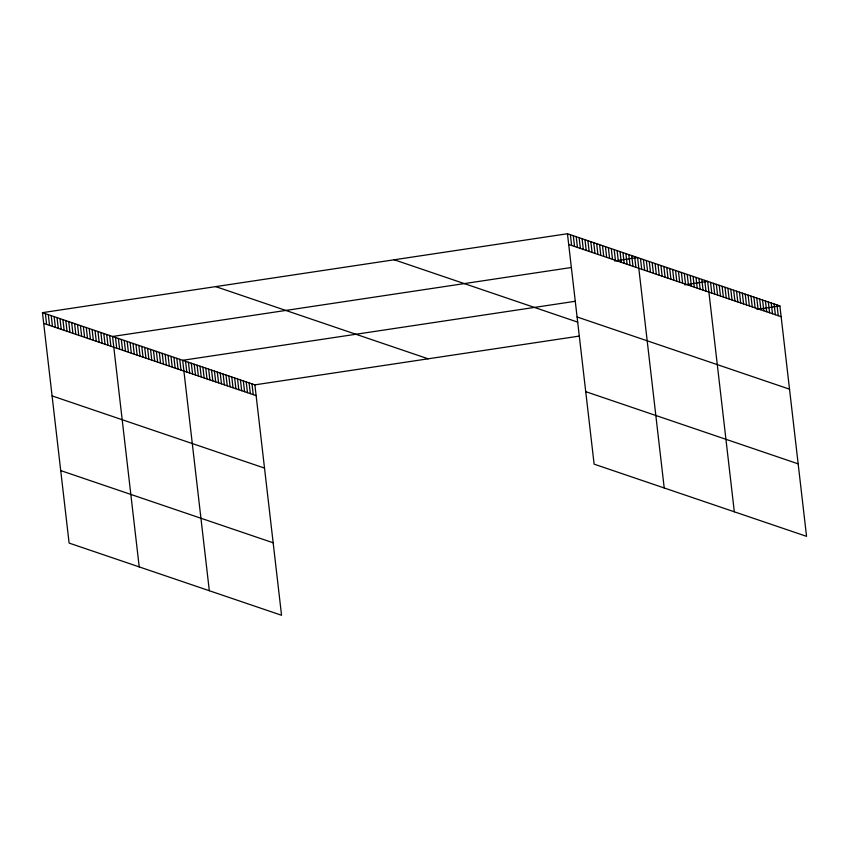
<?xml version="1.0" encoding="UTF-8"?>
<svg xmlns="http://www.w3.org/2000/svg" width="849" height="849" viewBox="0 0 849 849"><rect width="100%" height="100%" fill="white"/><g stroke="black" fill="none" stroke-linecap="round" stroke-linejoin="round"><path stroke-width="1.27" d="M42.45 312.655L254.88 384.852L281.55 615.27L69.109 543.073L42.45 312.655L567.45 233.73L779.891 305.927L806.55 536.345L594.12 464.148L567.45 233.73M571.313 267.509L112.556 336.48L139.215 566.899M614.623 261.004L637.557 257.555L664.215 487.973M575.176 301.299L182.662 360.305L209.321 590.724M684.729 284.829L707.663 281.38L734.321 511.798M254.88 384.852L579.368 336.077M756.958 309.376L779.891 305.927M568.703 244.48L781.133 316.677M577.087 316.974L789.517 389.171M394.201 259.773L577.745 322.153M585.725 391.654L798.166 463.851M215.699 286.612L428.14 358.809M43.692 323.416L256.133 395.613M52.086 395.899L264.517 468.096M60.725 470.59L273.155 542.787M777.005 304.94L778.246 315.701M774.108 303.963L775.36 314.714M771.221 302.976L772.463 313.737M768.334 302L769.576 312.75M765.448 301.013L766.689 311.774M762.551 300.037L763.803 310.787M759.664 299.05L760.906 309.811M756.777 298.073L758.019 308.824M753.891 297.086L755.132 307.847M750.994 296.11L752.246 306.86M748.107 295.123L749.349 305.873M745.22 294.147L746.462 304.897M742.334 293.16L743.575 303.91M739.447 292.183L740.689 302.934M736.55 291.196L737.802 301.947M733.663 290.22L734.905 300.971M730.777 289.233L732.018 299.984M727.89 288.246L729.132 299.007M724.993 287.27L726.245 298.02M722.106 286.283L723.348 297.044M719.22 285.306L720.461 296.057M716.333 284.319L717.575 295.081M713.436 283.343L714.688 294.094M710.549 282.356L711.791 293.117M704.744 280.382L705.986 291.143M701.815 279.395L703.068 290.146M698.897 278.398L700.138 289.159M695.978 277.411L697.22 288.161M693.06 276.413L694.302 287.164M690.131 275.426L691.383 286.177M687.212 274.429L688.454 285.179M684.294 273.431L685.536 284.192M681.376 272.444L682.617 283.195M678.457 271.447L679.699 282.208M675.528 270.46L676.78 281.21M672.61 269.462L673.851 280.223M669.691 268.475L670.933 279.225M666.773 267.477L668.014 278.239M663.844 266.49L665.096 277.241M660.925 265.493L662.167 276.243M658.007 264.506L659.249 275.256M655.088 263.508L656.33 274.259M652.159 262.511L653.412 273.272M649.241 261.524L650.483 272.274M646.322 260.526L647.564 271.287M643.404 259.539L644.646 270.29M640.475 258.542L641.727 269.303M634.638 256.557L635.88 267.318M631.72 255.57L632.961 266.321M628.791 254.573L630.043 265.323M625.872 253.586L627.114 264.336M622.954 252.588L624.195 263.339M620.035 251.601L621.277 262.352M617.106 250.604L618.359 261.354M614.188 249.606L615.429 260.367M611.269 248.619L612.511 259.37M608.351 247.621L609.593 258.383M605.433 246.635L606.674 257.385M602.503 245.637L603.756 256.398M599.585 244.65L600.827 255.4M596.667 243.652L597.908 254.413M593.748 242.665L594.99 253.416M590.819 241.668L592.071 252.418M587.901 240.681L589.142 251.431M584.982 239.683L586.224 250.434M582.064 238.686L583.305 249.447M579.135 237.699L580.387 248.449M576.216 236.701L577.458 247.462M573.298 235.714L574.54 246.465M570.379 234.717L571.621 245.478M251.994 383.875L253.235 394.626M249.107 382.888L250.349 393.649M246.221 381.912L247.462 392.663M243.334 380.925L244.576 391.686M240.437 379.949L241.689 390.699M237.55 378.962L238.792 389.723M234.664 377.985L235.905 388.736M231.777 376.998L233.019 387.76M228.88 376.022L230.132 386.773M225.993 375.035L227.235 385.796M223.107 374.059L224.348 384.809M220.22 373.072L221.462 383.822M217.323 372.095L218.575 382.846M214.436 371.109L215.678 381.859M211.55 370.132L212.791 380.883M208.663 369.145L209.905 379.896M205.766 368.169L207.018 378.919M202.879 367.182L204.121 377.932M199.993 366.195L201.234 376.956M197.106 365.219L198.348 375.969M194.209 364.232L195.461 374.993M191.322 363.255L192.564 374.006M188.436 362.268L189.677 373.029M185.549 361.292L186.791 372.042M179.733 359.318L180.986 370.068M176.815 358.32L178.057 369.082M173.896 357.333L175.138 368.084M170.978 356.336L172.22 367.097M168.049 355.349L169.301 366.099M165.131 354.351L166.372 365.102M162.212 353.364L163.454 364.115M159.294 352.367L160.535 363.117M156.365 351.369L157.617 362.13M153.446 350.382L154.688 361.133M150.528 349.385L151.769 360.146M147.609 348.398L148.851 359.148M144.68 347.4L145.932 358.161M141.762 346.413L143.003 357.164M138.843 345.416L140.085 356.177M135.925 344.429L137.167 355.179M132.996 343.431L134.248 354.182M130.077 342.444L131.319 353.195M127.159 341.447L128.401 352.197M124.241 340.449L125.482 351.21M121.311 339.462L122.564 350.213M118.393 338.464L119.635 349.226M115.475 337.478L116.716 348.228M109.638 335.493L110.879 346.243M106.709 334.495L107.961 345.256M103.79 333.508L105.032 344.259M100.872 332.511L102.113 343.261M97.953 331.524L99.195 342.274M95.024 330.526L96.277 341.277M92.106 329.539L93.348 340.29M89.187 328.542L90.429 339.292M86.269 327.544L87.511 338.305M83.34 326.557L84.592 337.308M80.422 325.56L81.663 336.321M77.503 324.573L78.745 335.323M74.585 323.575L75.826 334.336M71.656 322.588L72.908 333.339M68.737 321.591L69.979 332.341M65.819 320.604L67.06 331.354M62.9 319.606L64.142 330.357M59.971 318.619L61.224 329.37M57.053 317.622L58.294 328.372M54.134 316.624L55.376 327.385M51.216 315.637L52.458 326.387M48.287 314.639L49.539 325.4M45.368 313.652L46.61 324.403"/></g></svg>
